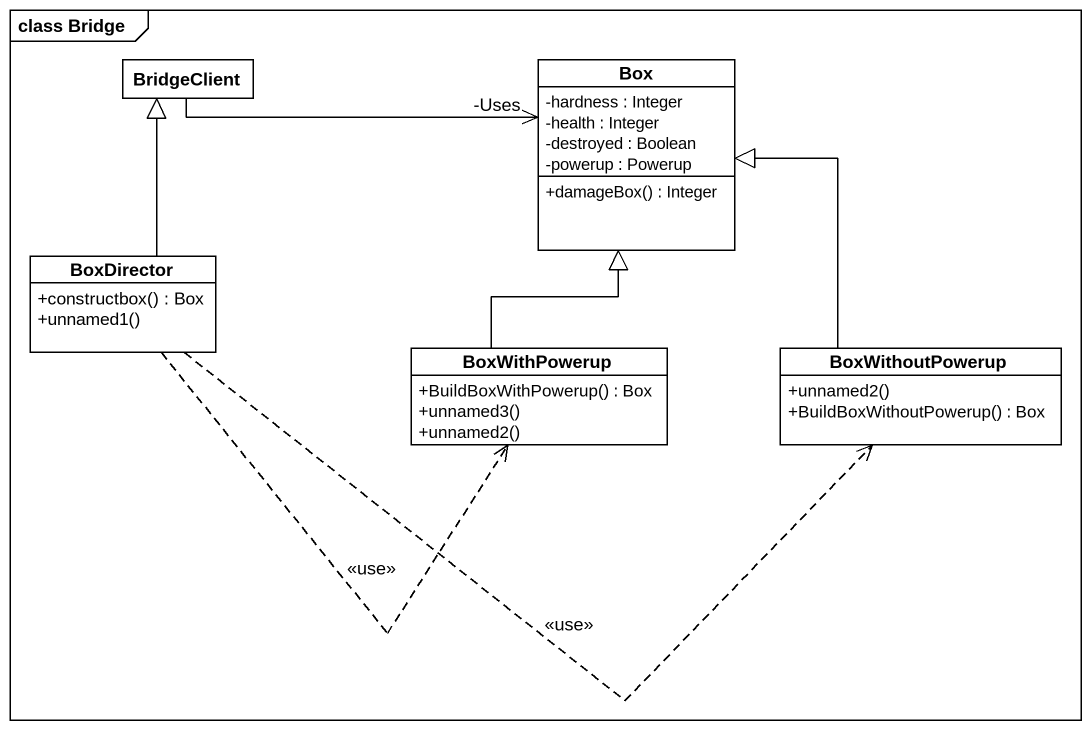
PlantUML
@startuml
mainframe class Bridge
hide circle
hide empty members
skinparam classAttributeIconSize 0
class BridgeClient
class "Box" as Box_ {
  -hardness : Integer
  -health : Integer
  -destroyed : Boolean
  -powerup : Powerup
  +damageBox() : Integer
}
class BoxDirector {
  +constructbox() : Box
  +unnamed1()
}
class BoxWithPowerup {
  +BuildBoxWithPowerup() : Box
  +unnamed3()
  +unnamed2()
}
class BoxWithoutPowerup {
  +unnamed2()
  +BuildBoxWithoutPowerup() : Box
}
BridgeClient -right-> Box_ : -Uses
BoxDirector -up-|> BridgeClient
BoxDirector .right.> BoxWithPowerup : <<use>>
BoxDirector .right.> BoxWithoutPowerup : <<use>>
BoxWithPowerup -up-|> Box_
BoxWithoutPowerup -up-|> Box_
@enduml
